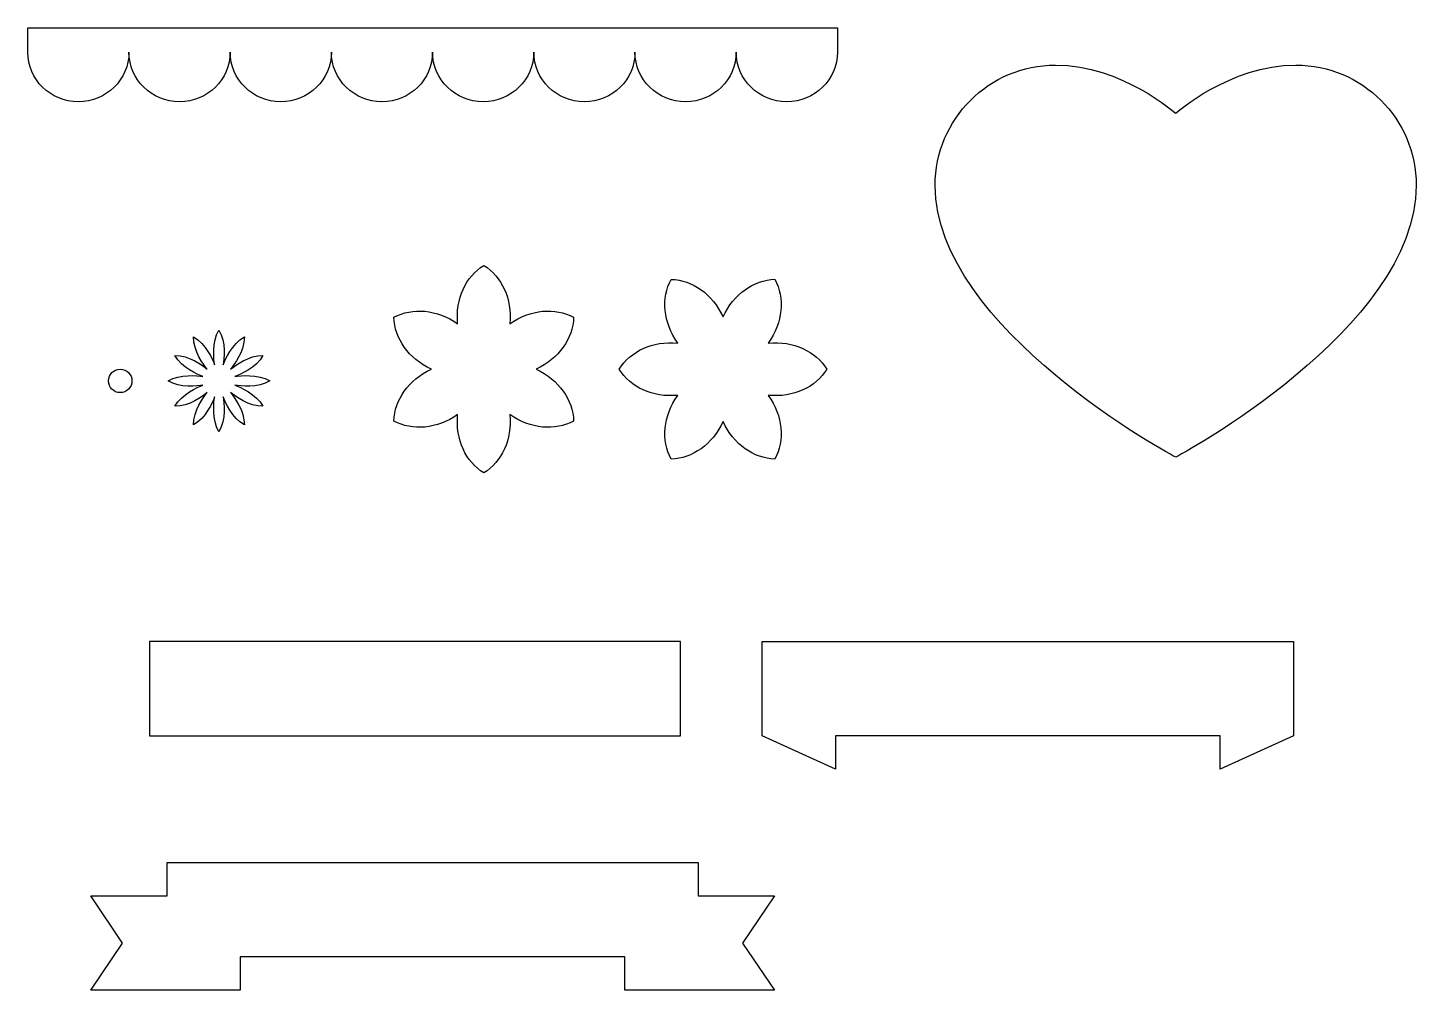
# Model space of a CAD drawing. Header units: centimetres. Extents: x -6.9 to 6.9, y -4.8 to 4.8.
import ezdxf

# ---------------------------------------------------------------- set-up
doc = ezdxf.new("R2010")
doc.units = ezdxf.units.CM
doc.header["$MEASUREMENT"] = 0
doc.layers.add('Layer 1', color=7, linetype='Continuous')

msp = doc.modelspace()

# ---------------------------------------------------------------- linework, layer by layer
at = {"layer": 'Layer 1'}
msp.add_lwpolyline([(-5.72573, -2.25692), (-0.41479, -2.25692), (-0.41479, -1.31344), (-5.72573, -1.31344), (-5.72573, -2.25692)], close=True, dxfattribs=at)
msp.add_ellipse((-6.01726, 1.2908), major_axis=(0, 0.11705), ratio=1, dxfattribs=at)
for points, knots in [([(-5.92971, 4.57676), (-5.92971, 4.3035), (-5.70315, 4.08199), (-5.42369, 4.08199), (-5.42369, 4.08199), (-5.14423, 4.08199), (-4.91767, 4.3035), (-4.91767, 4.57676), (-4.91767, 4.57676), (-4.91767, 4.3035), (-4.69111, 4.08199), (-4.41165, 4.08199), (-4.41165, 4.08199), (-4.13219, 4.08199), (-3.90563, 4.3035), (-3.90563, 4.57676), (-3.90563, 4.57676), (-3.90563, 4.3035), (-3.67907, 4.08199), (-3.39961, 4.08199), (-3.39961, 4.08199), (-3.12015, 4.08199), (-2.89359, 4.3035), (-2.89359, 4.57676), (-2.89359, 4.57676), (-2.89359, 4.3035), (-2.66703, 4.08199), (-2.38757, 4.08199), (-2.38757, 4.08199), (-2.10806, 4.08199), (-1.88155, 4.3035), (-1.88155, 4.57676), (-1.88155, 4.57676), (-1.88155, 4.3035), (-1.65499, 4.08199), (-1.37553, 4.08199), (-1.37553, 4.08199), (-1.09607, 4.08199), (-0.86951, 4.3035), (-0.86951, 4.57676), (-0.86951, 4.57676), (-0.86951, 4.3035), (-0.64295, 4.08199), (-0.36349, 4.08199), (-0.36349, 4.08199), (-0.08403, 4.08199), (0.14253, 4.3035), (0.14253, 4.57676), (0.14253, 4.57676), (0.14253, 4.3035), (0.36909, 4.08199), (0.64855, 4.08199), (0.64855, 4.08199), (0.92801, 4.08199), (1.15457, 4.3035), (1.15457, 4.57676), (1.15457, 4.57676), (1.15457, 4.57676), (1.15457, 4.82102), (1.15457, 4.82102), (1.15457, 4.82102), (1.15457, 4.82102), (-6.94174, 4.82103), (-6.94174, 4.82103), (-6.94174, 4.82103), (-6.94174, 4.82103), (-6.94174, 4.57677), (-6.94174, 4.57677), (-6.94174, 4.57677), (-6.94174, 4.30351), (-6.71518, 4.082), (-6.43572, 4.082), (-6.43572, 4.082), (-6.15626, 4.082), (-5.92971, 4.3035), (-5.92971, 4.57676)], [0, 0, 0, 0, 0.05, 0.05, 0.05, 0.05, 0.1, 0.1, 0.1, 0.1, 0.15, 0.15, 0.15, 0.15, 0.2, 0.2, 0.2, 0.2, 0.25, 0.25, 0.25, 0.25, 0.3, 0.3, 0.3, 0.3, 0.35, 0.35, 0.35, 0.35, 0.4, 0.4, 0.4, 0.4, 0.45, 0.45, 0.45, 0.45, 0.5, 0.5, 0.5, 0.5, 0.55, 0.55, 0.55, 0.55, 0.6, 0.6, 0.6, 0.6, 0.65, 0.65, 0.65, 0.65, 0.7, 0.7, 0.7, 0.7, 0.75, 0.75, 0.75, 0.75, 0.8, 0.8, 0.8, 0.8, 0.85, 0.85, 0.85, 0.85, 0.9, 0.9, 0.9, 0.9, 1, 1, 1, 1]), ([(5.74003, 4.44778), (5.07582, 4.44778), (4.53737, 3.96669), (4.53737, 3.96669), (4.53737, 3.96669), (4.53737, 3.96669), (3.99894, 4.44778), (3.33476, 4.44778), (3.33476, 4.44778), (2.67058, 4.44778), (2.1321, 3.90933), (2.1321, 3.24514), (2.1321, 3.24514), (2.1321, 1.80853), (4.53737, 0.5271), (4.53737, 0.5271), (4.53737, 0.5271), (4.53737, 0.5271), (6.9427, 1.80856), (6.9427, 3.24514), (6.9427, 3.24514), (6.94269, 3.90932), (6.40429, 4.44778), (5.74003, 4.44778)], [0, 0, 0, 0, 0.14285714, 0.14285714, 0.14285714, 0.14285714, 0.28571429, 0.28571429, 0.28571429, 0.28571429, 0.42857143, 0.42857143, 0.42857143, 0.42857143, 0.57142857, 0.57142857, 0.57142857, 0.57142857, 0.71428571, 0.71428571, 0.71428571, 0.71428571, 1, 1, 1, 1]), ([(-3.28022, 0.88911), (-3.09356, 0.78904), (-2.8507, 0.8087), (-2.64331, 0.95515), (-2.64331, 0.95515), (-2.66636, 0.70253), (-2.56203, 0.48226), (-2.38188, 0.37058), (-2.38188, 0.37058), (-2.20199, 0.48226), (-2.09719, 0.70253), (-2.12055, 0.95515), (-2.12055, 0.95515), (-1.91285, 0.8087), (-1.67028, 0.78904), (-1.48327, 0.88911), (-1.48327, 0.88911), (-1.49041, 1.10075), (-1.62874, 1.30165), (-1.859, 1.4078), (-1.859, 1.4078), (-1.62873, 1.51411), (-1.49038, 1.71445), (-1.48327, 1.92723), (-1.48327, 1.92723), (-1.67028, 2.02695), (-1.91285, 2.00719), (-2.12055, 1.86063), (-2.12055, 1.86063), (-2.09719, 2.11349), (-2.20199, 2.33352), (-2.38188, 2.44515), (-2.38188, 2.44515), (-2.56203, 2.33352), (-2.66636, 2.11349), (-2.64331, 1.86063), (-2.64331, 1.86063), (-2.85069, 2.00718), (-3.09358, 2.02692), (-3.28022, 1.92723), (-3.28022, 1.92723), (-3.27361, 1.71445), (-3.13491, 1.51411), (-2.90459, 1.4078), (-2.90459, 1.4078), (-3.13489, 1.30162), (-3.27361, 1.10075), (-3.28022, 0.88911)], [0, 0, 0, 0, 0.07692308, 0.07692308, 0.07692308, 0.07692308, 0.15384615, 0.15384615, 0.15384615, 0.15384615, 0.23076923, 0.23076923, 0.23076923, 0.23076923, 0.30769231, 0.30769231, 0.30769231, 0.30769231, 0.38461538, 0.38461538, 0.38461538, 0.38461538, 0.46153846, 0.46153846, 0.46153846, 0.46153846, 0.53846154, 0.53846154, 0.53846154, 0.53846154, 0.61538462, 0.61538462, 0.61538462, 0.61538462, 0.69230769, 0.69230769, 0.69230769, 0.69230769, 0.76923077, 0.76923077, 0.76923077, 0.76923077, 0.84615385, 0.84615385, 0.84615385, 0.84615385, 1, 1, 1, 1]), ([(1.04833, 1.40756), (0.93641, 1.58729), (0.71615, 1.69209), (0.4636, 1.66889), (0.4636, 1.66889), (0.60989, 1.87609), (0.62952, 2.11876), (0.52927, 2.30659), (0.52927, 2.30659), (0.3175, 2.29942), (0.11731, 2.16107), (0.01069, 1.9303), (0.01069, 1.9303), (-0.09551, 2.16096), (-0.29628, 2.2991), (-0.50789, 2.3058), (-0.50789, 2.3058), (-0.60809, 2.11908), (-0.5884, 1.87638), (-0.44201, 1.66895), (-0.44201, 1.66895), (-0.69493, 1.69215), (-0.91516, 1.58778), (-1.02692, 1.40815), (-1.02692, 1.40815), (-0.91479, 1.22717), (-0.6945, 1.12303), (-0.4419, 1.14613), (-0.4419, 1.14613), (-0.58824, 0.93904), (-0.60793, 0.69573), (-0.50789, 0.50915), (-0.50789, 0.50915), (-0.29622, 0.51579), (-0.09562, 0.65425), (0.01075, 0.88478), (0.01075, 0.88478), (0.11711, 0.65449), (0.31761, 0.5159), (0.52939, 0.50926), (0.52939, 0.50926), (0.62938, 0.69592), (0.61001, 0.93905), (0.46346, 1.14611), (0.46346, 1.14611), (0.71657, 1.12313), (0.93647, 1.2274), (1.04833, 1.40756)], [0, 0, 0, 0, 0.07692308, 0.07692308, 0.07692308, 0.07692308, 0.15384615, 0.15384615, 0.15384615, 0.15384615, 0.23076923, 0.23076923, 0.23076923, 0.23076923, 0.30769231, 0.30769231, 0.30769231, 0.30769231, 0.38461538, 0.38461538, 0.38461538, 0.38461538, 0.46153846, 0.46153846, 0.46153846, 0.46153846, 0.53846154, 0.53846154, 0.53846154, 0.53846154, 0.61538462, 0.61538462, 0.61538462, 0.61538462, 0.69230769, 0.69230769, 0.69230769, 0.69230769, 0.76923077, 0.76923077, 0.76923077, 0.76923077, 0.84615385, 0.84615385, 0.84615385, 0.84615385, 1, 1, 1, 1]), ([(-5.53813, 1.29077), (-5.41793, 1.21822), (-5.24524, 1.23889), (-5.18999, 1.24807), (-5.18999, 1.24807), (-5.24243, 1.22825), (-5.40221, 1.15975), (-5.47008, 1.0368), (-5.47008, 1.0368), (-5.32977, 1.03392), (-5.19036, 1.13835), (-5.14716, 1.17383), (-5.14716, 1.17383), (-5.18277, 1.13057), (-5.28678, 0.99103), (-5.28411, 0.85059), (-5.28411, 0.85059), (-5.16118, 0.91872), (-5.09255, 1.07856), (-5.07292, 1.13097), (-5.07292, 1.13097), (-5.08202, 1.07551), (-5.10258, 0.90303), (-5.03003, 0.78267), (-5.03003, 0.78267), (-4.95753, 0.90303), (-4.97815, 1.07551), (-4.98719, 1.13097), (-4.98719, 1.13097), (-4.9674, 1.07858), (-4.89892, 0.91875), (-4.77605, 0.85059), (-4.77605, 0.85059), (-4.77322, 0.99103), (-4.87749, 1.13057), (-4.913, 1.17383), (-4.913, 1.17383), (-4.86963, 1.13835), (-4.73033, 1.03397), (-4.59008, 1.0368), (-4.59008, 1.0368), (-4.65779, 1.15975), (-4.81773, 1.22825), (-4.87001, 1.24807), (-4.87001, 1.24807), (-4.81492, 1.23889), (-4.64202, 1.21822), (-4.52192, 1.29077), (-4.52192, 1.29077), (-4.64201, 1.36342), (-4.81492, 1.34292), (-4.87001, 1.33376), (-4.87001, 1.33376), (-4.8177, 1.35347), (-4.65779, 1.42195), (-4.59008, 1.54495), (-4.59008, 1.54495), (-4.73034, 1.5476), (-4.86964, 1.4434), (-4.913, 1.408), (-4.913, 1.408), (-4.87749, 1.45115), (-4.77333, 1.59051), (-4.77605, 1.73071), (-4.77605, 1.73071), (-4.89895, 1.66306), (-4.96745, 1.50317), (-4.98729, 1.45089), (-4.98729, 1.45089), (-4.97824, 1.50603), (-4.95752, 1.67888), (-5.03002, 1.79892), (-5.03002, 1.79892), (-5.10267, 1.67888), (-5.08201, 1.50603), (-5.07291, 1.45073), (-5.07291, 1.45073), (-5.09254, 1.50304), (-5.16118, 1.66295), (-5.2841, 1.73071), (-5.2841, 1.73071), (-5.2868, 1.59051), (-5.18255, 1.45099), (-5.14715, 1.408), (-5.14715, 1.408), (-5.19036, 1.4434), (-5.32977, 1.54757), (-5.47007, 1.54495), (-5.47007, 1.54495), (-5.40223, 1.42195), (-5.24234, 1.35337), (-5.18998, 1.33376), (-5.18998, 1.33376), (-5.24523, 1.34273), (-5.41785, 1.36342), (-5.53813, 1.29077)], [0, 0, 0, 0, 0.04, 0.04, 0.04, 0.04, 0.08, 0.08, 0.08, 0.08, 0.12, 0.12, 0.12, 0.12, 0.16, 0.16, 0.16, 0.16, 0.2, 0.2, 0.2, 0.2, 0.24, 0.24, 0.24, 0.24, 0.28, 0.28, 0.28, 0.28, 0.32, 0.32, 0.32, 0.32, 0.36, 0.36, 0.36, 0.36, 0.4, 0.4, 0.4, 0.4, 0.44, 0.44, 0.44, 0.44, 0.48, 0.48, 0.48, 0.48, 0.52, 0.52, 0.52, 0.52, 0.56, 0.56, 0.56, 0.56, 0.6, 0.6, 0.6, 0.6, 0.64, 0.64, 0.64, 0.64, 0.68, 0.68, 0.68, 0.68, 0.72, 0.72, 0.72, 0.72, 0.76, 0.76, 0.76, 0.76, 0.8, 0.8, 0.8, 0.8, 0.84, 0.84, 0.84, 0.84, 0.88, 0.88, 0.88, 0.88, 0.92, 0.92, 0.92, 0.92, 1, 1, 1, 1]), ([(0.4032, -2.25692), (0.4032, -2.25692), (1.1348, -2.58987), (1.1348, -2.58987), (1.1348, -2.58987), (1.1348, -2.58987), (1.1348, -2.25692), (1.1348, -2.25692), (1.1348, -2.25692), (1.1348, -2.25692), (4.98255, -2.25692), (4.98255, -2.25692), (4.98255, -2.25692), (4.98255, -2.25692), (4.98255, -2.58987), (4.98255, -2.58987), (4.98255, -2.58987), (4.98255, -2.58987), (5.71415, -2.25692), (5.71415, -2.25692), (5.71415, -2.25692), (5.71415, -2.25692), (5.71415, -1.31344), (5.71415, -1.31344), (5.71415, -1.31344), (5.71415, -1.31344), (0.4032, -1.31344), (0.4032, -1.31344), (0.4032, -1.31344), (0.4032, -1.31344), (0.4032, -2.25692), (0.4032, -2.25692)], [0, 0, 0, 0, 0.11111111, 0.11111111, 0.11111111, 0.11111111, 0.22222222, 0.22222222, 0.22222222, 0.22222222, 0.33333333, 0.33333333, 0.33333333, 0.33333333, 0.44444444, 0.44444444, 0.44444444, 0.44444444, 0.55555556, 0.55555556, 0.55555556, 0.55555556, 0.66666667, 0.66666667, 0.66666667, 0.66666667, 0.77777778, 0.77777778, 0.77777778, 0.77777778, 1, 1, 1, 1]), ([(-0.23813, -3.85755), (-0.23813, -3.85755), (-0.23813, -3.52459), (-0.23813, -3.52459), (-0.23813, -3.52459), (-0.23813, -3.52459), (-5.54908, -3.52459), (-5.54908, -3.52459), (-5.54908, -3.52459), (-5.54908, -3.52459), (-5.54908, -3.85755), (-5.54908, -3.85755), (-5.54908, -3.85755), (-5.54908, -3.85755), (-6.31232, -3.85755), (-6.31232, -3.85755), (-6.31232, -3.85755), (-6.31232, -3.85755), (-5.99281, -4.32924), (-5.99281, -4.32924), (-5.99281, -4.32924), (-5.99281, -4.32924), (-6.31232, -4.801), (-6.31232, -4.801), (-6.31232, -4.801), (-6.31232, -4.801), (-4.81748, -4.801), (-4.81748, -4.801), (-4.81748, -4.801), (-4.81748, -4.801), (-4.81748, -4.46805), (-4.81748, -4.46805), (-4.81748, -4.46805), (-4.81748, -4.46805), (-0.9697, -4.46805), (-0.9697, -4.46805), (-0.9697, -4.46805), (-0.9697, -4.46805), (-0.9697, -4.801), (-0.9697, -4.801), (-0.9697, -4.801), (-0.9697, -4.801), (0.52509, -4.801), (0.52509, -4.801), (0.52509, -4.801), (0.52509, -4.801), (0.20558, -4.32924), (0.20558, -4.32924), (0.20558, -4.32924), (0.20558, -4.32924), (0.52509, -3.85755), (0.52509, -3.85755), (0.52509, -3.85755), (0.52509, -3.85755), (-0.23813, -3.85755), (-0.23813, -3.85755)], [0, 0, 0, 0, 0.06666667, 0.06666667, 0.06666667, 0.06666667, 0.13333333, 0.13333333, 0.13333333, 0.13333333, 0.2, 0.2, 0.2, 0.2, 0.26666667, 0.26666667, 0.26666667, 0.26666667, 0.33333333, 0.33333333, 0.33333333, 0.33333333, 0.4, 0.4, 0.4, 0.4, 0.46666667, 0.46666667, 0.46666667, 0.46666667, 0.53333333, 0.53333333, 0.53333333, 0.53333333, 0.6, 0.6, 0.6, 0.6, 0.66666667, 0.66666667, 0.66666667, 0.66666667, 0.73333333, 0.73333333, 0.73333333, 0.73333333, 0.8, 0.8, 0.8, 0.8, 0.86666667, 0.86666667, 0.86666667, 0.86666667, 1, 1, 1, 1])]:
    msp.add_open_spline(points, degree=3, knots=knots, dxfattribs=at)

doc.saveas('drawing.dxf')
